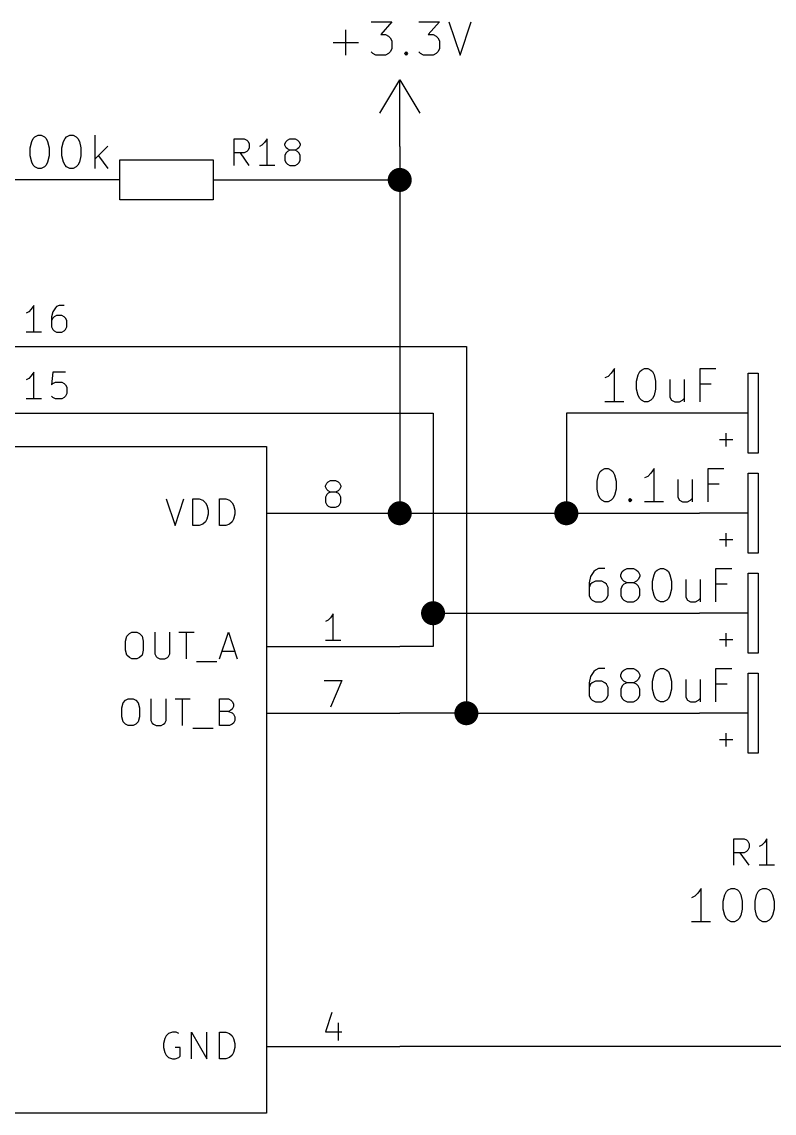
# Model space of a CAD drawing. Header units: inches. Extents: x 0.4 to 16.1, y -11.3 to -0.4.
# Drawn here: x 7.283 to 8.412, y -10 to -8.363 of the extents above; entities that cross this region are included whole.
import ezdxf

# ---------------------------------------------------------------- set-up
doc = ezdxf.new("R2010")
doc.units = ezdxf.units.IN
doc.header["$MEASUREMENT"] = 0
for name, color, linetype in [('GREENSIXTYFIVE', 129, 'CONTINUOUS'), ('LIGHTGREEN', 92, 'CONTINUOUS'), ('LIGHTRED', 12, 'CONTINUOUS'), ('RED', 14, 'CONTINUOUS'), ('WHITE', 250, 'CONTINUOUS')]:
    doc.layers.add(name, color=color, linetype=linetype)

msp = doc.modelspace()

# ---------------------------------------------------------------- linework, layer by layer
at = {"layer": 'GREENSIXTYFIVE', "linetype": 'CONTINUOUS'}
for p, q in [((7.8071, -8.3628), (7.8381, -8.3628)), ((7.8381, -8.3628), (7.8214, -8.3819)), ((7.8786, -8.3628), (7.9095, -8.3628)), ((7.9095, -8.3628), (7.8929, -8.3819)), ((7.9238, -8.3628), (7.9405, -8.4128)), ((7.9405, -8.4128), (7.9571, -8.3628)), ((7.769, -8.4128), (7.769, -8.3747)), ((7.8214, -8.3819), (7.8286, -8.3819)), ((7.8286, -8.3819), (7.8333, -8.3842)), ((7.8929, -8.3819), (7.9, -8.3819)), ((7.9, -8.3819), (7.9048, -8.3842)), ((7.75, -8.3938), (7.7881, -8.3938)), ((7.8333, -8.3842), (7.8357, -8.3866)), ((7.8357, -8.3866), (7.8381, -8.3914)), ((7.8381, -8.3914), (7.8381, -8.4033)), ((7.9048, -8.3842), (7.9071, -8.3866)), ((7.9071, -8.3866), (7.9095, -8.3914)), ((7.9095, -8.3914), (7.9095, -8.4033)), ((7.8095, -8.4104), (7.8071, -8.408)), ((7.8143, -8.4128), (7.8095, -8.4104)), ((7.8286, -8.4128), (7.8143, -8.4128)), ((7.8333, -8.4104), (7.8286, -8.4128)), ((7.8357, -8.408), (7.8333, -8.4104)), ((7.8381, -8.4033), (7.8357, -8.408)), ((7.8571, -8.4104), (7.8595, -8.408)), ((7.8595, -8.4128), (7.8571, -8.4104)), ((7.8595, -8.408), (7.8619, -8.4104)), ((7.8595, -8.408), (7.8595, -8.4128)), ((7.8619, -8.4104), (7.8595, -8.4128)), ((7.881, -8.4104), (7.8786, -8.408)), ((7.8857, -8.4128), (7.881, -8.4104)), ((7.9, -8.4128), (7.8857, -8.4128)), ((7.9048, -8.4104), (7.9, -8.4128)), ((7.9071, -8.408), (7.9048, -8.4104)), ((7.9095, -8.4033), (7.9071, -8.408)), ((7.2955, -8.5519), (7.2979, -8.5423)), ((7.2979, -8.5423), (7.3002, -8.5376)), ((7.3002, -8.5376), (7.3026, -8.5352)), ((7.3026, -8.5352), (7.3074, -8.5328)), ((7.3074, -8.5328), (7.3121, -8.5328)), ((7.3121, -8.5328), (7.3169, -8.5352)), ((7.3169, -8.5352), (7.3193, -8.5376)), ((7.3193, -8.5376), (7.3217, -8.5423)), ((7.3217, -8.5423), (7.324, -8.5519)), ((7.3431, -8.5519), (7.3455, -8.5423)), ((7.3455, -8.5423), (7.3479, -8.5376)), ((7.3479, -8.5376), (7.3502, -8.5352)), ((7.3502, -8.5352), (7.355, -8.5328)), ((7.355, -8.5328), (7.3598, -8.5328)), ((7.3598, -8.5328), (7.3645, -8.5352)), ((7.3645, -8.5352), (7.3669, -8.5376)), ((7.3669, -8.5376), (7.3693, -8.5423)), ((7.3693, -8.5423), (7.3717, -8.5519)), ((7.3931, -8.5828), (7.3931, -8.5328)), ((7.6014, -8.5782), (7.6014, -8.5382)), ((7.6014, -8.5382), (7.6167, -8.5382)), ((7.6167, -8.5382), (7.6205, -8.5401)), ((7.6205, -8.5401), (7.6224, -8.5421)), ((7.6224, -8.5421), (7.6243, -8.5459)), ((7.6243, -8.5459), (7.6243, -8.5516)), ((7.6471, -8.544), (7.6433, -8.5478)), ((7.651, -8.5382), (7.6471, -8.544)), ((7.651, -8.5782), (7.651, -8.5382)), ((7.6776, -8.5459), (7.6795, -8.5421)), ((7.6776, -8.5478), (7.6776, -8.5459)), ((7.6795, -8.5421), (7.6814, -8.5401)), ((7.6814, -8.5401), (7.6852, -8.5382)), ((7.6852, -8.5382), (7.6929, -8.5382)), ((7.6929, -8.5382), (7.6967, -8.5401)), ((7.6967, -8.5401), (7.6986, -8.5421)), ((7.6986, -8.5421), (7.7005, -8.5459)), ((7.7005, -8.5459), (7.7005, -8.5478)), ((7.2955, -8.5638), (7.2955, -8.5519)), ((7.324, -8.5519), (7.324, -8.5638)), ((7.3431, -8.5638), (7.3431, -8.5519)), ((7.3717, -8.5519), (7.3717, -8.5638)), ((7.4121, -8.5495), (7.3931, -8.5685)), ((7.6167, -8.5592), (7.6014, -8.5592)), ((7.6243, -8.5782), (7.611, -8.5592)), ((7.6205, -8.5573), (7.6167, -8.5592)), ((7.6224, -8.5554), (7.6205, -8.5573)), ((7.6243, -8.5516), (7.6224, -8.5554)), ((7.6433, -8.5478), (7.6395, -8.5497)), ((7.6795, -8.5516), (7.6776, -8.5478)), ((7.6795, -8.5592), (7.6776, -8.563)), ((7.6814, -8.5535), (7.6795, -8.5516)), ((7.6814, -8.5573), (7.6795, -8.5592)), ((7.6852, -8.5554), (7.6814, -8.5535)), ((7.6852, -8.5554), (7.6814, -8.5573)), ((7.6929, -8.5554), (7.6852, -8.5554)), ((7.6967, -8.5535), (7.6929, -8.5554)), ((7.6967, -8.5573), (7.6929, -8.5554)), ((7.6986, -8.5516), (7.6967, -8.5535)), ((7.6986, -8.5592), (7.6967, -8.5573)), ((7.7005, -8.5478), (7.6986, -8.5516)), ((7.7005, -8.563), (7.6986, -8.5592)), ((7.2979, -8.5733), (7.2955, -8.5638)), ((7.3002, -8.578), (7.2979, -8.5733)), ((7.3026, -8.5804), (7.3002, -8.578)), ((7.3193, -8.578), (7.3169, -8.5804)), ((7.3217, -8.5733), (7.3193, -8.578)), ((7.324, -8.5638), (7.3217, -8.5733)), ((7.3455, -8.5733), (7.3431, -8.5638)), ((7.3479, -8.578), (7.3455, -8.5733)), ((7.3502, -8.5804), (7.3479, -8.578)), ((7.3669, -8.578), (7.3645, -8.5804)), ((7.3693, -8.5733), (7.3669, -8.578)), ((7.3717, -8.5638), (7.3693, -8.5733)), ((7.3979, -8.5638), (7.4121, -8.5828)), ((7.6624, -8.5782), (7.6395, -8.5782)), ((7.6776, -8.563), (7.6776, -8.5706)), ((7.6776, -8.5706), (7.6795, -8.5744)), ((7.6795, -8.5744), (7.6814, -8.5763)), ((7.6814, -8.5763), (7.6852, -8.5782)), ((7.6852, -8.5782), (7.6929, -8.5782)), ((7.6929, -8.5782), (7.6967, -8.5763)), ((7.6967, -8.5763), (7.6986, -8.5744)), ((7.6986, -8.5744), (7.7005, -8.5706)), ((7.7005, -8.5706), (7.7005, -8.563)), ((7.3074, -8.5828), (7.3026, -8.5804)), ((7.3121, -8.5828), (7.3074, -8.5828)), ((7.3169, -8.5804), (7.3121, -8.5828)), ((7.355, -8.5828), (7.3502, -8.5804)), ((7.3598, -8.5828), (7.355, -8.5828)), ((7.3645, -8.5804), (7.3598, -8.5828)), ((7.301, -8.7882), (7.2971, -8.794)), ((7.301, -8.7882), (7.2971, -8.794)), ((7.301, -8.8282), (7.301, -8.7882)), ((7.301, -8.8282), (7.301, -8.7882)), ((7.3352, -8.7901), (7.3333, -8.7921)), ((7.3352, -8.7901), (7.3333, -8.7921)), ((7.339, -8.7882), (7.3352, -8.7901)), ((7.339, -8.7882), (7.3352, -8.7901)), ((7.3467, -8.7882), (7.339, -8.7882)), ((7.3467, -8.7882), (7.339, -8.7882)), ((7.2933, -8.7978), (7.2895, -8.7997)), ((7.2933, -8.7978), (7.2895, -8.7997)), ((7.2971, -8.794), (7.2933, -8.7978)), ((7.2971, -8.794), (7.2933, -8.7978)), ((7.3295, -8.7978), (7.3276, -8.8054)), ((7.3295, -8.7978), (7.3276, -8.8054)), ((7.3276, -8.8054), (7.3276, -8.8206)), ((7.3276, -8.8054), (7.3276, -8.8206)), ((7.3295, -8.8073), (7.3276, -8.8111)), ((7.3295, -8.8073), (7.3276, -8.8111)), ((7.3333, -8.7921), (7.3295, -8.7978)), ((7.3333, -8.7921), (7.3295, -8.7978)), ((7.3314, -8.8054), (7.3295, -8.8073)), ((7.3314, -8.8054), (7.3295, -8.8073)), ((7.3352, -8.8035), (7.3314, -8.8054)), ((7.3352, -8.8035), (7.3314, -8.8054)), ((7.3429, -8.8035), (7.3352, -8.8035)), ((7.3429, -8.8035), (7.3352, -8.8035)), ((7.3467, -8.8054), (7.3429, -8.8035)), ((7.3467, -8.8054), (7.3429, -8.8035)), ((7.3486, -8.8073), (7.3467, -8.8054)), ((7.3486, -8.8073), (7.3467, -8.8054)), ((7.3505, -8.8111), (7.3486, -8.8073)), ((7.3505, -8.8111), (7.3486, -8.8073)), ((7.3276, -8.8206), (7.3295, -8.8244)), ((7.3276, -8.8206), (7.3295, -8.8244)), ((7.3295, -8.8244), (7.3314, -8.8263)), ((7.3295, -8.8244), (7.3314, -8.8263)), ((7.3467, -8.8263), (7.3486, -8.8244)), ((7.3467, -8.8263), (7.3486, -8.8244)), ((7.3486, -8.8244), (7.3505, -8.8206)), ((7.3486, -8.8244), (7.3505, -8.8206)), ((7.3505, -8.8206), (7.3505, -8.8111)), ((7.3505, -8.8206), (7.3505, -8.8111)), ((7.3124, -8.8282), (7.2895, -8.8282)), ((7.3124, -8.8282), (7.2895, -8.8282)), ((7.3314, -8.8263), (7.3352, -8.8282)), ((7.3314, -8.8263), (7.3352, -8.8282)), ((7.3352, -8.8282), (7.3429, -8.8282)), ((7.3352, -8.8282), (7.3429, -8.8282)), ((7.3429, -8.8282), (7.3467, -8.8263)), ((7.3429, -8.8282), (7.3467, -8.8263)), ((7.301, -8.8882), (7.2971, -8.894)), ((7.301, -8.8882), (7.2971, -8.894)), ((7.301, -8.9282), (7.301, -8.8882)), ((7.301, -8.9282), (7.301, -8.8882)), ((7.3295, -8.8882), (7.3276, -8.9073)), ((7.3295, -8.8882), (7.3276, -8.9073)), ((7.3486, -8.8882), (7.3295, -8.8882)), ((7.3486, -8.8882), (7.3295, -8.8882)), ((8.1674, -8.8899), (8.1626, -8.8947)), ((8.1721, -8.8828), (8.1674, -8.8899)), ((8.1721, -8.9328), (8.1721, -8.8828)), ((8.2079, -8.8923), (8.2102, -8.8876)), ((8.2102, -8.8876), (8.2126, -8.8852)), ((8.2126, -8.8852), (8.2174, -8.8828)), ((8.2174, -8.8828), (8.2221, -8.8828)), ((8.2221, -8.8828), (8.2269, -8.8852)), ((8.2269, -8.8852), (8.2293, -8.8876)), ((8.2293, -8.8876), (8.2317, -8.8923)), ((8.3007, -8.9328), (8.3007, -8.8828)), ((8.3007, -8.8828), (8.3245, -8.8828)), ((7.2933, -8.8978), (7.2895, -8.8997)), ((7.2933, -8.8978), (7.2895, -8.8997)), ((7.2971, -8.894), (7.2933, -8.8978)), ((7.2971, -8.894), (7.2933, -8.8978)), ((7.3276, -8.9073), (7.3295, -8.9054)), ((7.3276, -8.9073), (7.3295, -8.9054)), ((7.3295, -8.9054), (7.3333, -8.9035)), ((7.3295, -8.9054), (7.3333, -8.9035)), ((7.3333, -8.9035), (7.3429, -8.9035)), ((7.3333, -8.9035), (7.3429, -8.9035)), ((7.3429, -8.9035), (7.3467, -8.9054)), ((7.3429, -8.9035), (7.3467, -8.9054)), ((7.3467, -8.9054), (7.3486, -8.9073)), ((7.3467, -8.9054), (7.3486, -8.9073)), ((8.1626, -8.8947), (8.1579, -8.8971)), ((8.2055, -8.9018), (8.2079, -8.8923)), ((8.2055, -8.9138), (8.2055, -8.9018)), ((8.2317, -8.8923), (8.234, -8.9018)), ((8.234, -8.9018), (8.234, -8.9138)), ((8.2555, -8.8995), (8.2555, -8.9257)), ((8.2769, -8.8995), (8.2769, -8.9328)), ((7.3486, -8.9073), (7.3505, -8.9111)), ((7.3486, -8.9073), (7.3505, -8.9111)), ((7.3505, -8.9206), (7.3486, -8.9244)), ((7.3505, -8.9206), (7.3486, -8.9244)), ((7.3505, -8.9111), (7.3505, -8.9206)), ((7.3505, -8.9111), (7.3505, -8.9206)), ((8.2079, -8.9233), (8.2055, -8.9138)), ((8.234, -8.9138), (8.2317, -8.9233)), ((8.3174, -8.9066), (8.3007, -8.9066)), ((7.3124, -8.9282), (7.2895, -8.9282)), ((7.3124, -8.9282), (7.2895, -8.9282)), ((7.3295, -8.9263), (7.3276, -8.9244)), ((7.3295, -8.9263), (7.3276, -8.9244)), ((7.3333, -8.9282), (7.3295, -8.9263)), ((7.3333, -8.9282), (7.3295, -8.9263)), ((7.3429, -8.9282), (7.3333, -8.9282)), ((7.3429, -8.9282), (7.3333, -8.9282)), ((7.3467, -8.9263), (7.3429, -8.9282)), ((7.3467, -8.9263), (7.3429, -8.9282)), ((7.3486, -8.9244), (7.3467, -8.9263)), ((7.3486, -8.9244), (7.3467, -8.9263)), ((8.1864, -8.9328), (8.1579, -8.9328)), ((8.2102, -8.928), (8.2079, -8.9233)), ((8.2126, -8.9304), (8.2102, -8.928)), ((8.2174, -8.9328), (8.2126, -8.9304)), ((8.2221, -8.9328), (8.2174, -8.9328)), ((8.2269, -8.9304), (8.2221, -8.9328)), ((8.2293, -8.928), (8.2269, -8.9304)), ((8.2317, -8.9233), (8.2293, -8.928)), ((8.2555, -8.9257), (8.2579, -8.9304)), ((8.2579, -8.9304), (8.2626, -8.9328)), ((8.2626, -8.9328), (8.2698, -8.9328)), ((8.2698, -8.9328), (8.2745, -8.9304)), ((8.2745, -8.9304), (8.2769, -8.928)), ((8.1507, -9.0376), (8.1531, -9.0352)), ((8.1531, -9.0352), (8.1579, -9.0328)), ((8.1579, -9.0328), (8.1626, -9.0328)), ((8.1626, -9.0328), (8.1674, -9.0352)), ((8.1674, -9.0352), (8.1698, -9.0376)), ((8.2317, -9.0328), (8.2269, -9.0399)), ((8.2317, -9.0828), (8.2317, -9.0328)), ((8.3126, -9.0828), (8.3126, -9.0328)), ((8.3126, -9.0328), (8.3364, -9.0328)), ((8.146, -9.0518), (8.1483, -9.0423)), ((8.146, -9.0638), (8.146, -9.0518)), ((8.1483, -9.0423), (8.1507, -9.0376)), ((8.1698, -9.0376), (8.1721, -9.0423)), ((8.1721, -9.0423), (8.1745, -9.0518)), ((8.1745, -9.0518), (8.1745, -9.0638)), ((8.2221, -9.0447), (8.2174, -9.0471)), ((8.2269, -9.0399), (8.2221, -9.0447)), ((8.2674, -9.0495), (8.2674, -9.0757)), ((8.2888, -9.0495), (8.2888, -9.0828)), ((8.1483, -9.0733), (8.146, -9.0638)), ((8.1745, -9.0638), (8.1721, -9.0733)), ((8.3293, -9.0566), (8.3126, -9.0566)), ((7.4995, -9.0785), (7.5129, -9.1185)), ((7.5129, -9.1185), (7.5262, -9.0785)), ((7.5395, -9.1185), (7.5395, -9.0785)), ((7.5395, -9.0785), (7.549, -9.0785)), ((7.549, -9.0785), (7.5548, -9.0804)), ((7.5548, -9.0804), (7.5586, -9.0842)), ((7.5586, -9.0842), (7.5605, -9.088)), ((7.5795, -9.1185), (7.5795, -9.0785)), ((7.5795, -9.0785), (7.589, -9.0785)), ((7.589, -9.0785), (7.5948, -9.0804)), ((7.5948, -9.0804), (7.5986, -9.0842)), ((7.5986, -9.0842), (7.6005, -9.088)), ((8.1507, -9.078), (8.1483, -9.0733)), ((8.1531, -9.0804), (8.1507, -9.078)), ((8.1579, -9.0828), (8.1531, -9.0804)), ((8.1626, -9.0828), (8.1579, -9.0828)), ((8.1674, -9.0804), (8.1626, -9.0828)), ((8.1698, -9.078), (8.1674, -9.0804)), ((8.1721, -9.0733), (8.1698, -9.078)), ((8.1936, -9.0804), (8.1959, -9.078)), ((8.1959, -9.0828), (8.1936, -9.0804)), ((8.1959, -9.078), (8.1983, -9.0804)), ((8.1959, -9.078), (8.1959, -9.0828)), ((8.1983, -9.0804), (8.1959, -9.0828)), ((8.246, -9.0828), (8.2174, -9.0828)), ((8.2674, -9.0757), (8.2698, -9.0804)), ((8.2698, -9.0804), (8.2745, -9.0828)), ((8.2745, -9.0828), (8.2817, -9.0828)), ((8.2817, -9.0828), (8.2864, -9.0804)), ((8.2864, -9.0804), (8.2888, -9.078)), ((7.5605, -9.088), (7.5624, -9.0956)), ((7.5624, -9.1014), (7.5605, -9.109)), ((7.5624, -9.0956), (7.5624, -9.1014)), ((7.6005, -9.088), (7.6024, -9.0956)), ((7.6024, -9.1014), (7.6005, -9.109)), ((7.6024, -9.0956), (7.6024, -9.1014)), ((7.549, -9.1185), (7.5395, -9.1185)), ((7.5548, -9.1166), (7.549, -9.1185)), ((7.5586, -9.1128), (7.5548, -9.1166)), ((7.5605, -9.109), (7.5586, -9.1128)), ((7.589, -9.1185), (7.5795, -9.1185)), ((7.5948, -9.1166), (7.589, -9.1185)), ((7.5986, -9.1128), (7.5948, -9.1166)), ((7.6005, -9.109), (7.5986, -9.1128)), ((8.1483, -9.1828), (8.1436, -9.1852)), ((8.1579, -9.1828), (8.1483, -9.1828)), ((8.1864, -9.1852), (8.1912, -9.1828)), ((8.1912, -9.1828), (8.2007, -9.1828)), ((8.2007, -9.1828), (8.2055, -9.1852)), ((8.2364, -9.1852), (8.2412, -9.1828)), ((8.2412, -9.1828), (8.2459, -9.1828)), ((8.2459, -9.1828), (8.2507, -9.1852)), ((8.3245, -9.2328), (8.3245, -9.1828)), ((8.3245, -9.1828), (8.3483, -9.1828)), ((8.1364, -9.1947), (8.134, -9.2042)), ((8.1412, -9.1876), (8.1364, -9.1947)), ((8.1436, -9.1852), (8.1412, -9.1876)), ((8.1817, -9.1923), (8.184, -9.1876)), ((8.1817, -9.1947), (8.1817, -9.1923)), ((8.184, -9.1995), (8.1817, -9.1947)), ((8.184, -9.1876), (8.1864, -9.1852)), ((8.1864, -9.2018), (8.184, -9.1995)), ((8.2055, -9.1852), (8.2079, -9.1876)), ((8.2079, -9.1995), (8.2055, -9.2018)), ((8.2079, -9.1876), (8.2102, -9.1923)), ((8.2102, -9.1947), (8.2079, -9.1995)), ((8.2102, -9.1923), (8.2102, -9.1947)), ((8.2293, -9.2018), (8.2317, -9.1923)), ((8.2317, -9.1923), (8.234, -9.1876)), ((8.234, -9.1876), (8.2364, -9.1852)), ((8.2507, -9.1852), (8.2531, -9.1876)), ((8.2531, -9.1876), (8.2555, -9.1923)), ((8.2555, -9.1923), (8.2579, -9.2018)), ((8.2793, -9.1995), (8.2793, -9.2257)), ((8.3007, -9.1995), (8.3007, -9.2328)), ((8.134, -9.2042), (8.134, -9.2233)), ((8.1364, -9.2066), (8.134, -9.2114)), ((8.1388, -9.2042), (8.1364, -9.2066)), ((8.1436, -9.2018), (8.1388, -9.2042)), ((8.1531, -9.2018), (8.1436, -9.2018)), ((8.1579, -9.2042), (8.1531, -9.2018)), ((8.1602, -9.2066), (8.1579, -9.2042)), ((8.1626, -9.2114), (8.1602, -9.2066)), ((8.1626, -9.2233), (8.1626, -9.2114)), ((8.184, -9.209), (8.1817, -9.2138)), ((8.1817, -9.2138), (8.1817, -9.2233)), ((8.1864, -9.2066), (8.184, -9.209)), ((8.1912, -9.2042), (8.1864, -9.2018)), ((8.1912, -9.2042), (8.1864, -9.2066)), ((8.2007, -9.2042), (8.1912, -9.2042)), ((8.2055, -9.2018), (8.2007, -9.2042)), ((8.2055, -9.2066), (8.2007, -9.2042)), ((8.2079, -9.209), (8.2055, -9.2066)), ((8.2102, -9.2138), (8.2079, -9.209)), ((8.2102, -9.2233), (8.2102, -9.2138)), ((8.2293, -9.2138), (8.2293, -9.2018)), ((8.2317, -9.2233), (8.2293, -9.2138)), ((8.2579, -9.2138), (8.2555, -9.2233)), ((8.2579, -9.2018), (8.2579, -9.2138)), ((8.3412, -9.2066), (8.3245, -9.2066)), ((8.134, -9.2233), (8.1364, -9.228)), ((8.1364, -9.228), (8.1388, -9.2304)), ((8.1388, -9.2304), (8.1436, -9.2328)), ((8.1436, -9.2328), (8.1531, -9.2328)), ((8.1531, -9.2328), (8.1579, -9.2304)), ((8.1579, -9.2304), (8.1602, -9.228)), ((8.1602, -9.228), (8.1626, -9.2233)), ((8.1817, -9.2233), (8.184, -9.228)), ((8.184, -9.228), (8.1864, -9.2304)), ((8.1864, -9.2304), (8.1912, -9.2328)), ((8.1912, -9.2328), (8.2007, -9.2328)), ((8.2007, -9.2328), (8.2055, -9.2304)), ((8.2055, -9.2304), (8.2079, -9.228)), ((8.2079, -9.228), (8.2102, -9.2233)), ((8.234, -9.228), (8.2317, -9.2233)), ((8.2364, -9.2304), (8.234, -9.228)), ((8.2412, -9.2328), (8.2364, -9.2304)), ((8.2459, -9.2328), (8.2412, -9.2328)), ((8.2507, -9.2304), (8.2459, -9.2328)), ((8.2531, -9.228), (8.2507, -9.2304)), ((8.2555, -9.2233), (8.2531, -9.228)), ((8.2793, -9.2257), (8.2817, -9.2304)), ((8.2817, -9.2304), (8.2864, -9.2328)), ((8.2864, -9.2328), (8.2936, -9.2328)), ((8.2936, -9.2328), (8.2983, -9.2304)), ((8.2983, -9.2304), (8.3007, -9.228)), ((7.4405, -9.2842), (7.4443, -9.2804)), ((7.4443, -9.2804), (7.4481, -9.2785)), ((7.4481, -9.2785), (7.4557, -9.2785)), ((7.4557, -9.2785), (7.4595, -9.2804)), ((7.4595, -9.2804), (7.4633, -9.2842)), ((7.4824, -9.2785), (7.4824, -9.3109)), ((7.5052, -9.3109), (7.5052, -9.2785)), ((7.5186, -9.2785), (7.5414, -9.2785)), ((7.53, -9.3185), (7.53, -9.2785)), ((7.5795, -9.3185), (7.5929, -9.2785)), ((7.5929, -9.2785), (7.6062, -9.3185)), ((7.4386, -9.2918), (7.4405, -9.2842)), ((7.4386, -9.3052), (7.4386, -9.2918)), ((7.4633, -9.2842), (7.4652, -9.2918)), ((7.4652, -9.2918), (7.4652, -9.3052)), ((7.4405, -9.3128), (7.4386, -9.3052)), ((7.4443, -9.3166), (7.4405, -9.3128)), ((7.4633, -9.3128), (7.4595, -9.3166)), ((7.4652, -9.3052), (7.4633, -9.3128)), ((7.4824, -9.3109), (7.4843, -9.3147)), ((7.4843, -9.3147), (7.4862, -9.3166)), ((7.5014, -9.3166), (7.5033, -9.3147)), ((7.5033, -9.3147), (7.5052, -9.3109)), ((7.5833, -9.3071), (7.6024, -9.3071)), ((7.4481, -9.3185), (7.4443, -9.3166)), ((7.4557, -9.3185), (7.4481, -9.3185)), ((7.4595, -9.3166), (7.4557, -9.3185)), ((7.4862, -9.3166), (7.49, -9.3185)), ((7.49, -9.3185), (7.4976, -9.3185)), ((7.4976, -9.3185), (7.5014, -9.3166)), ((7.5452, -9.3223), (7.5757, -9.3223)), ((8.1364, -9.3447), (8.134, -9.3542)), ((8.1412, -9.3376), (8.1364, -9.3447)), ((8.1436, -9.3352), (8.1412, -9.3376)), ((8.1483, -9.3328), (8.1436, -9.3352)), ((8.1579, -9.3328), (8.1483, -9.3328)), ((8.1817, -9.3423), (8.184, -9.3376)), ((8.1817, -9.3447), (8.1817, -9.3423)), ((8.184, -9.3495), (8.1817, -9.3447)), ((8.184, -9.3376), (8.1864, -9.3352)), ((8.1864, -9.3352), (8.1912, -9.3328)), ((8.1912, -9.3328), (8.2007, -9.3328)), ((8.2007, -9.3328), (8.2055, -9.3352)), ((8.2055, -9.3352), (8.2079, -9.3376)), ((8.2079, -9.3376), (8.2102, -9.3423)), ((8.2102, -9.3447), (8.2079, -9.3495)), ((8.2102, -9.3423), (8.2102, -9.3447)), ((8.2293, -9.3518), (8.2317, -9.3423)), ((8.2317, -9.3423), (8.234, -9.3376)), ((8.234, -9.3376), (8.2364, -9.3352)), ((8.2364, -9.3352), (8.2412, -9.3328)), ((8.2412, -9.3328), (8.2459, -9.3328)), ((8.2459, -9.3328), (8.2507, -9.3352)), ((8.2507, -9.3352), (8.2531, -9.3376)), ((8.2531, -9.3376), (8.2555, -9.3423)), ((8.2555, -9.3423), (8.2579, -9.3518)), ((8.3245, -9.3828), (8.3245, -9.3328)), ((8.3245, -9.3328), (8.3483, -9.3328)), ((8.134, -9.3542), (8.134, -9.3733)), ((8.1364, -9.3566), (8.134, -9.3614)), ((8.1388, -9.3542), (8.1364, -9.3566)), ((8.1436, -9.3518), (8.1388, -9.3542)), ((8.1531, -9.3518), (8.1436, -9.3518)), ((8.1579, -9.3542), (8.1531, -9.3518)), ((8.1602, -9.3566), (8.1579, -9.3542)), ((8.1626, -9.3614), (8.1602, -9.3566)), ((8.1626, -9.3733), (8.1626, -9.3614)), ((8.184, -9.359), (8.1817, -9.3638)), ((8.1817, -9.3638), (8.1817, -9.3733)), ((8.1864, -9.3518), (8.184, -9.3495)), ((8.1864, -9.3566), (8.184, -9.359)), ((8.1912, -9.3542), (8.1864, -9.3518)), ((8.1912, -9.3542), (8.1864, -9.3566)), ((8.2007, -9.3542), (8.1912, -9.3542)), ((8.2055, -9.3518), (8.2007, -9.3542)), ((8.2055, -9.3566), (8.2007, -9.3542)), ((8.2079, -9.3495), (8.2055, -9.3518)), ((8.2079, -9.359), (8.2055, -9.3566)), ((8.2102, -9.3638), (8.2079, -9.359)), ((8.2102, -9.3733), (8.2102, -9.3638)), ((8.2293, -9.3638), (8.2293, -9.3518)), ((8.2317, -9.3733), (8.2293, -9.3638)), ((8.2579, -9.3638), (8.2555, -9.3733)), ((8.2579, -9.3518), (8.2579, -9.3638)), ((8.2793, -9.3495), (8.2793, -9.3757)), ((8.3007, -9.3495), (8.3007, -9.3828)), ((8.3412, -9.3566), (8.3245, -9.3566)), ((7.4348, -9.3842), (7.4386, -9.3804)), ((7.4386, -9.3804), (7.4424, -9.3785)), ((7.4424, -9.3785), (7.45, -9.3785)), ((7.45, -9.3785), (7.4538, -9.3804)), ((7.4538, -9.3804), (7.4576, -9.3842)), ((7.4767, -9.3785), (7.4767, -9.4109)), ((7.4995, -9.4109), (7.4995, -9.3785)), ((7.5129, -9.3785), (7.5357, -9.3785)), ((7.5243, -9.4185), (7.5243, -9.3785)), ((7.5795, -9.4185), (7.5795, -9.3785)), ((7.5795, -9.3785), (7.5929, -9.3785)), ((7.5929, -9.3785), (7.5967, -9.3804)), ((7.5967, -9.3804), (7.5986, -9.3823)), ((8.134, -9.3733), (8.1364, -9.378)), ((8.1364, -9.378), (8.1388, -9.3804)), ((8.1388, -9.3804), (8.1436, -9.3828)), ((8.1531, -9.3828), (8.1579, -9.3804)), ((8.1579, -9.3804), (8.1602, -9.378)), ((8.1602, -9.378), (8.1626, -9.3733)), ((8.1817, -9.3733), (8.184, -9.378)), ((8.184, -9.378), (8.1864, -9.3804)), ((8.1864, -9.3804), (8.1912, -9.3828)), ((8.2007, -9.3828), (8.2055, -9.3804)), ((8.2055, -9.3804), (8.2079, -9.378)), ((8.2079, -9.378), (8.2102, -9.3733)), ((8.234, -9.378), (8.2317, -9.3733)), ((8.2364, -9.3804), (8.234, -9.378)), ((8.2412, -9.3828), (8.2364, -9.3804)), ((8.2507, -9.3804), (8.2459, -9.3828)), ((8.2531, -9.378), (8.2507, -9.3804)), ((8.2555, -9.3733), (8.2531, -9.378)), ((8.2793, -9.3757), (8.2817, -9.3804)), ((8.2817, -9.3804), (8.2864, -9.3828)), ((8.2936, -9.3828), (8.2983, -9.3804)), ((8.2983, -9.3804), (8.3007, -9.378)), ((7.4329, -9.3918), (7.4348, -9.3842)), ((7.4329, -9.4052), (7.4329, -9.3918)), ((7.4576, -9.3842), (7.4595, -9.3918)), ((7.4595, -9.3918), (7.4595, -9.4052)), ((7.5967, -9.3956), (7.5929, -9.3976)), ((7.5986, -9.3937), (7.5967, -9.3956)), ((7.5986, -9.3823), (7.6005, -9.3861)), ((7.6005, -9.3899), (7.5986, -9.3937)), ((7.6005, -9.3861), (7.6005, -9.3899)), ((8.1436, -9.3828), (8.1531, -9.3828)), ((8.1912, -9.3828), (8.2007, -9.3828)), ((8.2459, -9.3828), (8.2412, -9.3828)), ((8.2864, -9.3828), (8.2936, -9.3828)), ((7.4348, -9.4128), (7.4329, -9.4052)), ((7.4386, -9.4166), (7.4348, -9.4128)), ((7.4576, -9.4128), (7.4538, -9.4166)), ((7.4595, -9.4052), (7.4576, -9.4128)), ((7.4767, -9.4109), (7.4786, -9.4147)), ((7.4976, -9.4147), (7.4995, -9.4109)), ((7.5929, -9.3976), (7.5795, -9.3976)), ((7.5929, -9.3976), (7.5986, -9.3995)), ((7.5986, -9.3995), (7.6005, -9.4014)), ((7.6005, -9.4014), (7.6024, -9.4052)), ((7.6024, -9.4109), (7.6005, -9.4147)), ((7.6024, -9.4052), (7.6024, -9.4109)), ((7.4424, -9.4185), (7.4386, -9.4166)), ((7.45, -9.4185), (7.4424, -9.4185)), ((7.4538, -9.4166), (7.45, -9.4185)), ((7.4786, -9.4147), (7.4805, -9.4166)), ((7.4805, -9.4166), (7.4843, -9.4185)), ((7.4843, -9.4185), (7.4919, -9.4185)), ((7.4919, -9.4185), (7.4957, -9.4166)), ((7.4957, -9.4166), (7.4976, -9.4147)), ((7.5395, -9.4223), (7.57, -9.4223)), ((7.5948, -9.4185), (7.5795, -9.4185)), ((7.5986, -9.4166), (7.5948, -9.4185)), ((7.6005, -9.4147), (7.5986, -9.4166)), ((8.3514, -9.6282), (8.3514, -9.5882)), ((8.3514, -9.5882), (8.3667, -9.5882)), ((8.3667, -9.5882), (8.3705, -9.5901)), ((8.3705, -9.5901), (8.3724, -9.5921)), ((8.3724, -9.5921), (8.3743, -9.5959)), ((8.3971, -9.594), (8.3933, -9.5978)), ((8.401, -9.5882), (8.3971, -9.594)), ((8.401, -9.6282), (8.401, -9.5882)), ((8.3667, -9.6092), (8.3514, -9.6092)), ((8.3743, -9.6282), (8.361, -9.6092)), ((8.3705, -9.6073), (8.3667, -9.6092)), ((8.3724, -9.6054), (8.3705, -9.6073)), ((8.3743, -9.6016), (8.3724, -9.6054)), ((8.3743, -9.5959), (8.3743, -9.6016)), ((8.3933, -9.5978), (8.3895, -9.5997)), ((8.4124, -9.6282), (8.3895, -9.6282)), ((8.2926, -9.6747), (8.2879, -9.6771)), ((8.2974, -9.6699), (8.2926, -9.6747)), ((8.3021, -9.6628), (8.2974, -9.6699)), ((8.3021, -9.7128), (8.3021, -9.6628)), ((8.3355, -9.6819), (8.3379, -9.6723)), ((8.3379, -9.6723), (8.3402, -9.6676)), ((8.3402, -9.6676), (8.3426, -9.6652)), ((8.3426, -9.6652), (8.3474, -9.6628)), ((8.3474, -9.6628), (8.3521, -9.6628)), ((8.3521, -9.6628), (8.3569, -9.6652)), ((8.3569, -9.6652), (8.3593, -9.6676)), ((8.3593, -9.6676), (8.3617, -9.6723)), ((8.3617, -9.6723), (8.364, -9.6819)), ((8.3831, -9.6819), (8.3855, -9.6723)), ((8.3855, -9.6723), (8.3879, -9.6676)), ((8.3879, -9.6676), (8.3902, -9.6652)), ((8.3902, -9.6652), (8.395, -9.6628)), ((8.395, -9.6628), (8.3998, -9.6628)), ((8.3998, -9.6628), (8.4045, -9.6652)), ((8.4045, -9.6652), (8.4069, -9.6676)), ((8.4069, -9.6676), (8.4093, -9.6723)), ((8.4093, -9.6723), (8.4117, -9.6819)), ((8.3355, -9.6938), (8.3355, -9.6819)), ((8.364, -9.6819), (8.364, -9.6938)), ((8.3831, -9.6938), (8.3831, -9.6819)), ((8.4117, -9.6819), (8.4117, -9.6938)), ((8.3379, -9.7033), (8.3355, -9.6938)), ((8.3402, -9.708), (8.3379, -9.7033)), ((8.3426, -9.7104), (8.3402, -9.708)), ((8.3593, -9.708), (8.3569, -9.7104)), ((8.3617, -9.7033), (8.3593, -9.708)), ((8.364, -9.6938), (8.3617, -9.7033)), ((8.3855, -9.7033), (8.3831, -9.6938)), ((8.3879, -9.708), (8.3855, -9.7033)), ((8.3902, -9.7104), (8.3879, -9.708)), ((8.4069, -9.708), (8.4045, -9.7104)), ((8.4093, -9.7033), (8.4069, -9.708)), ((8.4117, -9.6938), (8.4093, -9.7033)), ((8.3164, -9.7128), (8.2879, -9.7128)), ((8.3474, -9.7128), (8.3426, -9.7104)), ((8.3521, -9.7128), (8.3474, -9.7128)), ((8.3569, -9.7104), (8.3521, -9.7128)), ((8.395, -9.7128), (8.3902, -9.7104)), ((8.3998, -9.7128), (8.395, -9.7128)), ((8.4045, -9.7104), (8.3998, -9.7128)), ((7.4976, -9.888), (7.4957, -9.8956)), ((7.4995, -9.8842), (7.4976, -9.888)), ((7.5033, -9.8804), (7.4995, -9.8842)), ((7.509, -9.8785), (7.5033, -9.8804)), ((7.5148, -9.8785), (7.509, -9.8785)), ((7.5186, -9.8804), (7.5148, -9.8785)), ((7.5376, -9.9185), (7.5376, -9.8785)), ((7.5376, -9.8785), (7.5605, -9.9185)), ((7.5605, -9.9185), (7.5605, -9.8785)), ((7.5795, -9.9185), (7.5795, -9.8785)), ((7.5795, -9.8785), (7.589, -9.8785)), ((7.589, -9.8785), (7.5948, -9.8804)), ((7.5948, -9.8804), (7.5986, -9.8842)), ((7.5986, -9.8842), (7.6005, -9.888)), ((7.6005, -9.888), (7.6024, -9.8956)), ((7.4957, -9.8956), (7.4957, -9.9014)), ((7.4957, -9.9014), (7.4976, -9.909)), ((7.5205, -9.9014), (7.5129, -9.9014)), ((7.5205, -9.9147), (7.5205, -9.9014)), ((7.6024, -9.9014), (7.6005, -9.909)), ((7.6024, -9.8956), (7.6024, -9.9014)), ((7.4976, -9.909), (7.4995, -9.9128)), ((7.4995, -9.9128), (7.5033, -9.9166)), ((7.5033, -9.9166), (7.509, -9.9185)), ((7.509, -9.9185), (7.5129, -9.9185)), ((7.5129, -9.9185), (7.5186, -9.9166)), ((7.5186, -9.9166), (7.5205, -9.9147)), ((7.589, -9.9185), (7.5795, -9.9185)), ((7.5948, -9.9166), (7.589, -9.9185)), ((7.5986, -9.9128), (7.5948, -9.9166)), ((7.6005, -9.909), (7.5986, -9.9128))]:
    msp.add_line(p, q, dxfattribs=at)
at = {"layer": 'LIGHTGREEN', "linetype": 'CONTINUOUS'}
for p, q in [((7.85, -8.55), (7.85, -8.6)), ((7.4, -8.6), (7.15, -8.6)), ((7.6, -8.6), (7.85, -8.6)), ((7.85, -8.6), (7.85, -9.1)), ((7.25, -8.85), (7.95, -8.85)), ((7.95, -8.85), (7.95, -9.4)), ((7.25, -8.95), (7.9, -8.95)), ((7.9, -8.95), (7.9, -9.25)), ((8.3, -8.95), (8.1, -8.95)), ((8.1, -8.95), (8.1, -9.1)), ((7.85, -9.1), (8.1, -9.1)), ((8.1, -9.1), (8.3, -9.1)), ((7.9, -9.25), (7.9, -9.3)), ((7.9, -9.25), (8.3, -9.25)), ((7.9, -9.3), (7.85, -9.3)), ((7.95, -9.4), (7.85, -9.4)), ((7.95, -9.4), (8.3, -9.4)), ((8.5, -9.9), (7.85, -9.9))]:
    msp.add_line(p, q, dxfattribs=at)
at = {"layer": 'LIGHTGREEN', "const_width": 0.018}
for points in [[(7.841, -8.6, 1), (7.859, -8.6, 1)], [(7.841, -9.1, 1), (7.859, -9.1, 1)], [(8.091, -9.1, 1), (8.109, -9.1, 1)], [(7.891, -9.25, 1), (7.909, -9.25, 1)], [(7.941, -9.4, 1), (7.959, -9.4, 1)]]:
    msp.add_lwpolyline(points, format="xyb", close=True, dxfattribs=at)
at = {"layer": 'LIGHTRED', "linetype": 'CONTINUOUS'}
for p, q in [((7.7405, -9.0549), (7.7424, -9.053)), ((7.7424, -9.053), (7.7462, -9.0511)), ((7.7462, -9.0511), (7.7538, -9.0511)), ((7.7538, -9.0511), (7.7576, -9.053)), ((7.7576, -9.053), (7.7595, -9.0549)), ((7.7386, -9.0587), (7.7405, -9.0549)), ((7.7386, -9.0606), (7.7386, -9.0587)), ((7.7405, -9.0644), (7.7386, -9.0606)), ((7.7424, -9.0663), (7.7405, -9.0644)), ((7.7462, -9.0682), (7.7424, -9.0663)), ((7.7462, -9.0682), (7.7424, -9.0701)), ((7.7538, -9.0682), (7.7462, -9.0682)), ((7.7576, -9.0663), (7.7538, -9.0682)), ((7.7576, -9.0701), (7.7538, -9.0682)), ((7.7595, -9.0644), (7.7576, -9.0663)), ((7.7595, -9.0549), (7.7614, -9.0587)), ((7.7614, -9.0606), (7.7595, -9.0644)), ((7.7614, -9.0587), (7.7614, -9.0606)), ((7.7405, -9.0721), (7.7386, -9.0759)), ((7.7386, -9.0759), (7.7386, -9.0835)), ((7.7386, -9.0835), (7.7405, -9.0873)), ((7.7424, -9.0701), (7.7405, -9.0721)), ((7.7595, -9.0721), (7.7576, -9.0701)), ((7.7614, -9.0759), (7.7595, -9.0721)), ((7.7595, -9.0873), (7.7614, -9.0835)), ((7.7614, -9.0835), (7.7614, -9.0759)), ((7.7405, -9.0873), (7.7424, -9.0892)), ((7.7424, -9.0892), (7.7462, -9.0911)), ((7.7462, -9.0911), (7.7538, -9.0911)), ((7.7538, -9.0911), (7.7576, -9.0892)), ((7.7576, -9.0892), (7.7595, -9.0873)), ((7.7424, -9.2606), (7.7386, -9.2625)), ((7.7462, -9.2568), (7.7424, -9.2606)), ((7.75, -9.2511), (7.7462, -9.2568)), ((7.75, -9.2911), (7.75, -9.2511)), ((7.7614, -9.2911), (7.7386, -9.2911)), ((7.7367, -9.3511), (7.7633, -9.3511)), ((7.7633, -9.3511), (7.7462, -9.3911)), ((7.7481, -9.8492), (7.7386, -9.8778)), ((7.7576, -9.8644), (7.7576, -9.8911)), ((7.7386, -9.8778), (7.7633, -9.8778))]:
    msp.add_line(p, q, dxfattribs=at)
at = {"layer": 'RED', "linetype": 'CONTINUOUS'}
for p, q in [((7.82, -8.5), (7.85, -8.45)), ((7.85, -8.45), (7.88, -8.5)), ((7.85, -8.55), (7.85, -8.45)), ((7.43, -8.63), (7.43, -8.57)), ((7.43, -8.57), (7.57, -8.57)), ((7.57, -8.57), (7.57, -8.63)), ((7.43, -8.6), (7.4, -8.6)), ((7.57, -8.6), (7.6, -8.6)), ((7.57, -8.63), (7.43, -8.63)), ((8.373, -9.01), (8.373, -8.89)), ((8.373, -8.89), (8.388, -8.89)), ((8.388, -8.89), (8.388, -9.01)), ((8.373, -8.95), (8.3, -8.95)), ((8.34, -9), (8.34, -8.98)), ((6.65, -9), (7.65, -9)), ((7.65, -9), (7.65, -10)), ((8.35, -8.99), (8.33, -8.99)), ((8.388, -9.01), (8.373, -9.01)), ((8.373, -9.16), (8.373, -9.04)), ((8.373, -9.04), (8.388, -9.04)), ((8.388, -9.04), (8.388, -9.16)), ((7.65, -9.1), (7.85, -9.1)), ((8.373, -9.1), (8.3, -9.1)), ((8.34, -9.15), (8.34, -9.13)), ((8.35, -9.14), (8.33, -9.14)), ((8.388, -9.16), (8.373, -9.16)), ((8.373, -9.31), (8.373, -9.19)), ((8.373, -9.19), (8.388, -9.19)), ((8.388, -9.19), (8.388, -9.31)), ((8.373, -9.25), (8.3, -9.25)), ((8.34, -9.3), (8.34, -9.28)), ((8.35, -9.29), (8.33, -9.29)), ((7.65, -9.3), (7.85, -9.3)), ((8.388, -9.31), (8.373, -9.31)), ((8.373, -9.46), (8.373, -9.34)), ((8.373, -9.34), (8.388, -9.34)), ((8.388, -9.34), (8.388, -9.46)), ((7.65, -9.4), (7.85, -9.4)), ((8.373, -9.4), (8.3, -9.4)), ((8.34, -9.45), (8.34, -9.43)), ((8.35, -9.44), (8.33, -9.44)), ((8.388, -9.46), (8.373, -9.46)), ((7.65, -9.9), (7.85, -9.9)), ((7.65, -10), (6.65, -10))]:
    msp.add_line(p, q, dxfattribs=at)
at = {"layer": 'WHITE', "linetype": 'CONTINUOUS'}
for p, q in [((6.65, -9), (7.65, -9)), ((7.65, -9), (7.65, -10)), ((7.65, -10), (6.65, -10))]:
    msp.add_line(p, q, dxfattribs=at)

doc.saveas('drawing.dxf')
